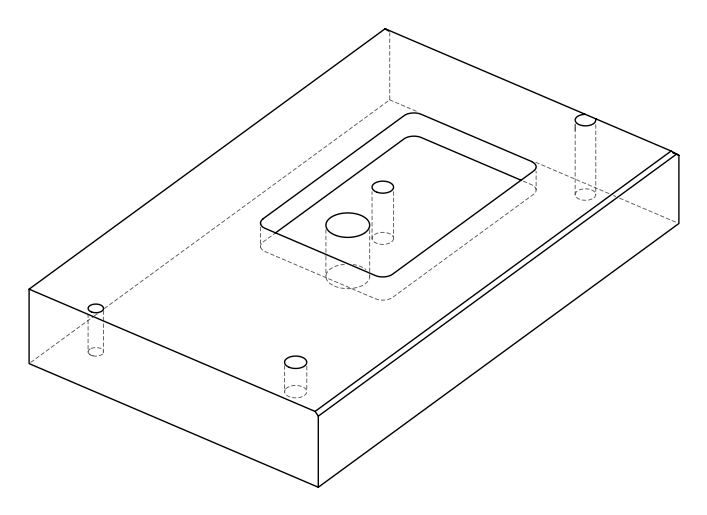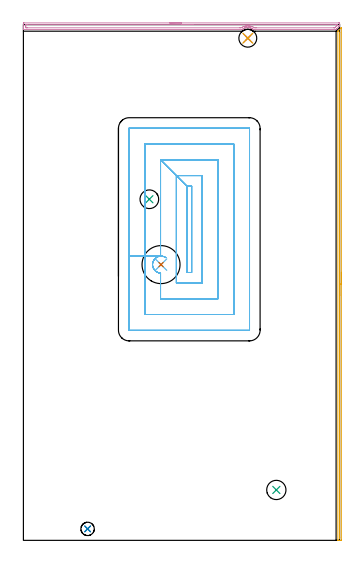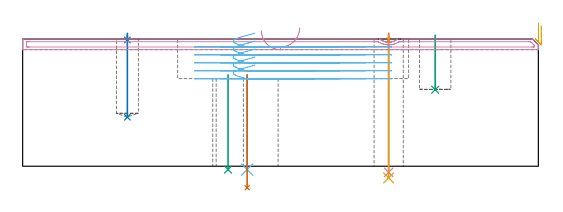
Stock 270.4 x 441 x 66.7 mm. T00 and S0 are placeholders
(PLAN: 12 operations, 9 tool changes, 31.7 min)
(1 SPOT_DRILL | STEP1HOLE_1 | NXT0321_9005460120000 | 0.03 min | 3 mm3)
(2 SPOT_DRILL_1 | STEP1POCKET | NXT0321_9005460120000 | 0.03 min | 1 mm3)
(3 INDEXABLE_INSERT_DRILL_THROUGH_HOLE_FROM_SOLID | STEP1HOLE | NXT0302_003 | 0.2 min | 13379 mm3)
(4 DRILL_THROUGH_HOLE_INTO_CENTER | STEP1HOLE_1 | NXT0301_065 | 0.29 min | 4597 mm3)
(5 DRILL_TO_ENLARGE_THROUGH_HOLE | STEP1HOLE_1 | UGT0301_283 | 0.3 min | 7633 mm3)
(6 INDEXABLE_INSERT_DRILL_THROUGH_HOLE_FROM_SOLID_1 | STEP1HOLE_2 | NXT0302_004 | 0.2 min | 14231 mm3)
(7 DRILL_TO_ENLARGE_THROUGH_HOLE_1 | STEP1HOLE_2 | UGT0301_001 | 0.24 min | 41062 mm3)
(8 DRILL_BLIND_HOLE_INTO_CENTER | STEP1POCKET | NXT0301_086 | 0.17 min | 4093 mm3)
(9 INDEXABLE_INSERT_DRILL_BLIND_HOLE_FROM_SOLID | STEP1POCKET_1 | NXT0302_004 | 0.12 min | 5630 mm3)
(10 AREA_MILL | FG_CHAMFER_SURFACE | UGT0205_001 | 4.52 min | 4234 mm3)
(11 AREA_MILL_1 | FG_CHAMFER_SURFACE_1 | UGT0205_001 | 7.13 min | 1966 mm3)
(12 MILL_RECTANGULAR_POCKET | POCKET_RECTANGULAR_STRAIGHT | UGT0201_100 | Follow Part, ap 4.5, ae 75% | 18.49 min | 457760 mm3)
(TOOL NXT0321_9005460120000 | NC Spot Drill, 142deg, 12mm, Carbide, Uncoated | D12 PA142 FL30 Z2)
(TOOL NXT0302_003 | Index. Insert Drill 16mm [880-D1600L20-05] | D16 PA176 FL80 Z2)
(TOOL NXT0301_065 | Carbide Drill 9.4mm [860.1-0940-075A1-MM 2214] | D9.4 PA140 FL98 Z2)
(TOOL UGT0301_283 | Twist Drill 15.3 mm | D15.3 PA118 FL120 Z2)
(TOOL NXT0302_004 | Index. Insert Drill 16.5mm [880-D1650L20-05] | D16.5 PA176 FL83 Z2)
(TOOL UGT0301_001 | Twist Drill 32.5 mm | D32.5 PA118 FL185 Z2)
(TOOL NXT0301_086 | Carbide Drill 11.5mm [860.1-1150-035A1-MM 2214] | D11.5 PA140 FL55 Z2)
(TOOL UGT0205_001 | Chamfer Mill 20 x 3 x 45 deg. | D20 FL50 Z2)
(TOOL UGT0201_100 | End Mill 18 mm | D18 FL22 Z2)
(OP 1 SPOT_DRILL)
G17 G21 G94 G90
T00 M6
G54
G17 G0 G90 X191.9 Y429.4 S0 M3
G43 Z76.7 H0
G94 G81 G98 Z66.041 F250. R69.7
G80
M5
M2
(OP 2 SPOT_DRILL_1)
G17 G21 G94 G90
T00 M6
G54
G17 G0 G90 X54.9 Y9.8 S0 M3
G43 Z76.7 H0
G94 G81 G98 Z66.205 F250. R69.7
G80
M5
M2
(OP 3 INDEXABLE_INSERT_DRILL_THROUGH_HOLE_FROM_SOLID)
G17 G21 G94 G90
T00 M6
G54
G17 G0 G90 X107.7 Y291.7 S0 M3
G43 Z76.7 H1
G94 G81 G98 Z-1.779 F250. R47.9
G80
M5
M2
(OP 4 DRILL_THROUGH_HOLE_INTO_CENTER)
G17 G21 G94 G90
T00 M6
G54
G17 G0 G90 X191.9 Y429.4 S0 M3
G43 Z76.7 H1
G94 G73 G98 Z-3.211 F250. Q8.739 R68.7
G80
M5
M2
(OP 5 DRILL_TO_ENLARGE_THROUGH_HOLE)
G17 G21 G94 G90
T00 M6
G54
G17 G0 G90 X191.9 Y429.4 S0 M3
G43 Z76.7 H0
G94 G73 G98 Z-6.097 F250. Q14.559 R68.7
G80
M5
M2
(OP 6 INDEXABLE_INSERT_DRILL_THROUGH_HOLE_FROM_SOLID_1)
G17 G21 G94 G90
T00 M6
G54
G17 G0 G90 X117.7 Y235.8 S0 M3
G43 Z76.7 H1
G94 G81 G98 Z-1.788 F250. R47.9
G80
M5
M2
(OP 7 DRILL_TO_ENLARGE_THROUGH_HOLE_1)
G17 G21 G94 G90
T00 M6
G54
G17 G0 G90 X117.7 Y235.8 S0 M3
G43 Z76.7 H0
G94 G81 G98 Z-11.264 F250. R47.9
G80
M5
M2
(OP 8 DRILL_BLIND_HOLE_INTO_CENTER)
G17 G21 G94 G90
T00 M6
G54
G17 G0 G90 X54.9 Y9.8 S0 M3
G43 Z76.7 H1
G94 G81 G98 Z25.7 F250. R68.7
G80
M5
M2
(OP 9 INDEXABLE_INSERT_DRILL_BLIND_HOLE_FROM_SOLID)
G17 G21 G94 G90
T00 M6
G54
G17 G0 G90 X216.3 Y43.1 S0 M3
G43 Z76.7 H1
G94 G81 G98 Z40.1 F250. R68.7
G80
M5
M2
(OP 10 AREA_MILL)
G17 G21 G94 G90
T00 M6
G54
G17 G0 G90 X125.2 Y442.5 S1061 M3
G43 Z76.7 H0
Z71.1
G94 G1 X125.238 Z70.228 F250.
X125.352 Z69.364
X125.541 Z68.512
X125.803 Z67.68
X126.137 Z66.874
X126.54 Z66.1
X127.008 Z65.364
X127.54 Z64.672
X128.129 Z64.029
X128.772 Z63.44
X129.464 Z62.908
X130.2 Z62.44
X130.974 Z62.037
X131.78 Z61.703
X132.612 Z61.441
X133.463 Z61.252
X134.328 Z61.138
X135.2 Z61.1
X269.771
X269.93 Y442.499 Z61.101
X270.398 Y442.491 Z61.105
X270.4 Y442.288 Z61.309
Y441.035 Z62.559
X270.399 Y439.947 Z63.651
X270.397 Y439.923 Z63.675
X270.393 Y439.904 Z63.694
X270.367 Y439.866 Z63.732
X270.202 Y439.7 Z63.896
X270.069 Y439.568 Z64.03
X269.803 Y439.303 Z64.297
X267.956 Y437.456 Z66.144
X267.567 Y437.066 Z66.531
X267.404 Y436.904 Z66.69
X267.088 Y436.9 Z66.7
X197.344
X196.652 Y436.903 Z66.688
X196.471 Y437.029 Z66.571
X196.408 Y437.075 Z66.524
X196.254 Y437.178 Z66.422
X195.967 Y437.368 Z66.232
X195.515 Y437.637 Z65.962
X195.286 Y437.757 Z65.841
X195.109 Y437.837 Z65.76
X194.957 Y437.906 Z65.691
X194.621 Y438.042 Z65.554
X194.438 Y438.105 Z65.492
X194.329 Y438.142 Z65.455
X194.214 Y438.18 Z65.415
X194.176 Y438.193 Z65.403
X194.026 Y438.236 Z65.361
X193.767 Y438.307 Z65.287
X193.727 Y438.318 Z65.277
X193.563 Y438.355 Z65.244
X193.518 Y438.365 Z65.234
X193.41 Y438.386 Z65.21
X193.32 Y438.403 Z65.189
X193.282 Y438.412 Z65.181
X192.885 Y438.476 Z65.123
X192.834 Y438.484 Z65.115
X192.388 Y438.529 Z65.07
X192.38 Y438.53
X192.164 Y438.54 Z65.055
X191.94 Y438.546 Z65.048
X191.828 Y438.545 Z65.049
X191.805 Y438.544 Z65.05
X191.493 Y438.531 Z65.063
X191.085 Y438.495 Z65.099
X191.047 Y438.492 Z65.103
X190.599 Y438.429 Z65.169
X190.337 Y438.376 Z65.223
X190.28 Y438.365 Z65.234
X190.191 Y438.345 Z65.25
X190.153 Y438.338 Z65.259
X189.705 Y438.218 Z65.379
X189.297 Y438.086 Z65.513
X189.26 Y438.073 Z65.525
X188.985 Y437.965 Z65.635
X188.883 Y437.924 Z65.675
X188.513 Y437.757 Z65.841
X188.402 Y437.698 Z65.899
X188.366 Y437.679 Z65.918
X187.914 Y437.417 Z66.181
X187.473 Y437.132 Z66.466
X187.213 Y436.944 Z66.653
X187.149 Y436.904 Z66.69
X187.061 Y436.9 Z66.7
X0.182
X0.01 Y436.903 Z66.688
X0.007 Y436.951 Z66.641
X0. Y437.368 Z66.232
Y437.639 Z65.961
Y438.365 Z65.231
Y439.618 Z63.979
Y441.035 Z62.56
Y441.662 Z61.934
X0.002 Y441.926 Z61.671
X0.008 Y442.491 Z61.105
X0.059 Y442.494 Z61.103
X0.629 Y442.5 Z61.1
X135.2
Y441.086 Z62.514
X267.088
X267.935 Y441.082 Z62.518
X267.982 Y441.079 Z62.521
X268.39 Y441.035 Z62.565
X268.397 Y440.623 Z62.977
X268.392 Y440.383 Z63.217
X268.39 Y440.355 Z63.245
X268.374 Y440.333 Z63.267
X268.328 Y440.282 Z63.318
X268.195 Y440.145 Z63.455
X268.089 Y440.039 Z63.561
X267.088 Y439.038 Z64.562
X266.75 Y438.702 Z64.898
X266.407 Y438.365 Z65.235
X266.366 Y438.327 Z65.273
X266.294 Y438.32 Z65.28
X266.243 Y438.316 Z65.284
X266.194 Y438.315 Z65.285
X265.35 Y438.314 Z65.286
X199.183
X198.287 Y438.316 Z65.284
X198.238 Y438.318 Z65.282
X197.402 Y438.365 Z65.235
X197.344 Y438.397 Z65.203
X197.265 Y438.443 Z65.157
X196.68 Y438.778 Z64.822
X196.45 Y438.9 Z64.7
X195.649 Y439.255 Z64.345
X195.556 Y439.292 Z64.308
X195.496 Y439.315 Z64.285
X194.988 Y439.48 Z64.12
X194.661 Y439.573 Z64.027
X194.232 Y439.683 Z63.917
X193.767 Y439.78 Z63.82
X193.143 Y439.876 Z63.724
X192.999 Y439.894 Z63.706
X192.873 Y439.906 Z63.694
X192.528 Y439.933 Z63.667
X192.174 Y439.951 Z63.649
X191.979 Y439.956 Z63.644
X191.296 Y439.935 Z63.665
X191.085 Y439.916 Z63.684
X190.486 Y439.851 Z63.749
X190.348 Y439.832 Z63.768
X190.191 Y439.807 Z63.793
X189.727 Y439.717 Z63.883
X189.297 Y439.615 Z63.985
X189.011 Y439.539 Z64.061
X188.402 Y439.344 Z64.256
X188.165 Y439.255 Z64.345
X187.508 Y438.974 Z64.626
X187.103 Y438.768 Z64.832
X186.614 Y438.49 Z65.11
X186.535 Y438.444 Z65.156
X186.399 Y438.365 Z65.235
X185.767 Y438.318 Z65.282
X185.72 Y438.317 Z65.283
X184.876 Y438.314 Z65.286
X3.312
X2.465 Y438.318 Z65.282
X2.418 Y438.321 Z65.279
X2.01 Y438.365 Z65.235
X2.003 Y438.778 Z64.822
X2.001 Y439.255 Z64.345
X2. Y439.671 Z63.929
X2.001 Y440.145 Z63.455
X2.002 Y440.558 Z63.042
X2.01 Y441.035 Z62.565
X2.373 Y441.079 Z62.521
X2.418 Y441.082 Z62.518
X3.261 Y441.086 Z62.514
X3.312
X135.2
X136.072 Z62.552
X136.936 Z62.666
X137.788 Z62.855
X138.62 Z63.117
X139.426 Z63.451
X140.2 Z63.854
X140.936 Z64.323
X141.628 Z64.854
X142.271 Z65.443
X142.86 Z66.086
X143.391 Z66.778
X143.86 Z67.514
X144.263 Z68.288
X144.597 Z69.094
X144.859 Z69.926
X145.048 Z70.778
X145.162 Z71.643
X145.2 Z72.514
G0 Z76.7
M5
M2
(OP 11 AREA_MILL_1)
G17 G21 G94 G90
T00 M6
G54
G17 G0 G90 X271.9 Y229.2 S1061 M3
G43 Z76.7 H0
Z73.7
G94 G1 Y229.162 Z72.828 F250.
Y229.048 Z71.964
Y228.859 Z71.112
Y228.597 Z70.28
Y228.263 Z69.474
Y227.86 Z68.7
Y227.392 Z67.964
Y226.86 Z67.272
Y226.271 Z66.629
Y225.628 Z66.04
Y224.936 Z65.509
Y224.2 Z65.04
Y223.426 Z64.637
Y222.62 Z64.303
Y221.788 Z64.041
Y220.937 Z63.852
Y220.072 Z63.738
Y219.2 Z63.7
Y0.627
X271.898 Y0.483 Z63.702
X271.891 Y0.002 Z63.705
X271.651 Y0. Z63.946
X271.293 Z64.304
X270.759 Z64.838
X270.4 Z65.195
X269.683 Z65.917
X269.388 Z66.212
X268.965 Z66.627
X268.903 Y0.01 Z66.688
X268.9 Y0.18 Z66.7
Y435.091
X268.904 Y435.404 Z66.69
X269.062 Y435.563 Z66.534
X269.507 Y436.008 Z66.092
X271.571 Y438.072 Z64.028
X271.739 Y438.24 Z63.858
X271.873 Y438.37 Z63.725
X271.894 Y438.383 Z63.703
X271.899 Y438.37 Z63.699
X271.9 Y219.2 Z63.7
X270.486 Z65.114
X270.485 Y2.329 Z65.115
X270.484 Y2.243 Z65.116
X270.479 Y2.072 Z65.121
X270.471 Y2.009 Z65.129
X270.451 Y2.006 Z65.149
X270.4 Y2.003 Z65.2
X270.341 Z65.259
X270.325 Y2.006 Z65.275
X270.321 Y2.008 Z65.279
X270.319 Y2.043 Z65.281
X270.316 Y2.157 Z65.284
X270.314 Y2.5 Z65.286
Y433.39
X270.317 Y434.198 Z65.283
X270.318 Y434.28 Z65.282
X270.323 Y434.361 Z65.277
X270.4 Y434.445 Z65.2
X270.444 Y434.487 Z65.156
X270.471 Y434.51 Z65.129
X270.479 Y434.454 Z65.121
X270.484 Y434.283 Z65.116
X270.485 Y434.198 Z65.115
X270.486 Y219.2 Z65.114
Y218.328 Z65.152
Y217.464 Z65.266
Y216.612 Z65.455
Y215.78 Z65.717
Y214.974 Z66.051
Y214.2 Z66.454
Y213.464 Z66.923
Y212.772 Z67.454
Y212.129 Z68.043
Y211.54 Z68.686
Y211.009 Z69.378
Y210.54 Z70.114
Y210.137 Z70.888
Y209.803 Z71.694
Y209.541 Z72.526
Y209.352 Z73.378
Y209.238 Z74.243
Y209.2 Z75.114
G0 Z76.7
M5
M2
(OP 12 MILL_RECTANGULAR_POCKET)
G17 G21 G94 G90
T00 M6
G54
G17 G0 G90 X121.866 Y241.719 S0 M3
G43 Z76.827 H0
Z69.826
G94 G1 X121.199 Y242.153 Z69.613 F250.
X120.227 Y242.599 Z69.327
X119.2 Y242.897 Z69.04
X118.14 Y243.041 Z68.753
X117.07 Y243.027 Z68.467
X116.014 Y242.857 Z68.18
X114.995 Y242.533 Z67.894
X114.034 Y242.063 Z67.607
X113.716 Y241.854 Z67.505
X113.397 Y241.643 Z67.403
X112.632 Y240.99 Z67.133
X111.964 Y240.237 Z66.863
X111.406 Y239.399 Z66.594
X110.969 Y238.493 Z66.324
X110.661 Y237.535 Z66.054
X110.487 Y236.544 Z65.785
X110.451 Y235.538 Z65.515
X110.484 Y235.157 Z65.413
X110.518 Y234.778 Z65.311
X110.673 Y233.992 Z65.096
X110.915 Y233.228 Z64.881
X111.239 Y232.496 Z64.667
X111.43 Y232.166 Z64.565
X111.623 Y231.835 Z64.462
X112.281 Y230.981 Z64.173
X113.056 Y230.231 Z63.884
X113.932 Y229.603 Z63.595
X114.891 Y229.111 Z63.306
X115.251 Y228.98 Z63.204
X115.611 Y228.852 Z63.101
X116.259 Y228.69 Z62.922
X116.919 Y228.588 Z62.743
X117.3 Y228.566 Z62.641
Y206.6 F500.
X166.4
Y325.4
X117.3
X130.8 Y311.9
X139.8 Y302.9
Y229.1
X143.9
Y302.9
X139.8
X130.8 Y311.9
Y220.1
X152.9
Y311.9
X130.8
X117.3 Y325.4
Y243.033
X103.8
Y193.1
X179.9
Y338.9
X103.8
Y243.033
X90.3
Y179.7
X90.305 Y179.645
X90.345 Y179.605
X90.4 Y179.6
X193.3
X193.355 Y179.605
X193.395 Y179.645
X193.4 Y179.7
Y352.3
X193.395 Y352.355
X193.355 Y352.395
X193.3 Y352.4
X90.4
X90.345 Y352.395
X90.305 Y352.355
X90.3 Y352.3
Y243.033
Y242.033
G0 X121.868 Y241.715 Z65.641
G1 X121.513 Y241.97 Z65.524 F250.
X120.627 Y242.436 Z65.256
X119.686 Y242.776 Z64.988
X118.706 Y242.984 Z64.719
X118.327 Y243.017 Z64.617
X117.946 Y243.049 Z64.515
X116.991 Y243.016 Z64.259
X116.048 Y242.859 Z64.002
X115.133 Y242.58 Z63.746
X114.263 Y242.183 Z63.49
X113.453 Y241.676 Z63.234
X112.715 Y241.067 Z62.978
X112.452 Y240.791 Z62.875
X112.189 Y240.514 Z62.773
X111.594 Y239.71 Z62.505
X111.115 Y238.832 Z62.237
X110.76 Y237.896 Z61.969
X110.536 Y236.921 Z61.701
X110.497 Y236.542 Z61.599
X110.458 Y236.162 Z61.496
X110.472 Y235.215 Z61.243
X110.609 Y234.278 Z60.989
X110.866 Y233.367 Z60.735
X111.239 Y232.497 Z60.482
X111.43 Y232.166 Z60.379
X111.623 Y231.835 Z60.277
X112.281 Y230.981 Z59.988
X113.056 Y230.231 Z59.699
X113.932 Y229.603 Z59.41
X114.891 Y229.111 Z59.121
X115.251 Y228.98 Z59.018
X115.611 Y228.852 Z58.916
X116.259 Y228.69 Z58.737
X116.919 Y228.588 Z58.558
X117.3 Y228.566 Z58.456
Y206.6 F500.
X166.4
Y325.4
X117.3
X130.8 Y311.9
X139.8 Y302.9
Y229.1
X143.9
Y302.9
X139.8
X130.8 Y311.9
Y220.1
X152.9
Y311.9
X130.8
X117.3 Y325.4
Y243.031
X103.8
Y193.1
X179.9
Y338.9
X103.8
Y243.031
X90.3
Y179.7
X90.305 Y179.645
X90.345 Y179.605
X90.4 Y179.6
X193.3
X193.355 Y179.605
X193.395 Y179.645
X193.4 Y179.7
Y352.3
X193.395 Y352.355
X193.355 Y352.395
X193.3 Y352.4
X90.4
X90.345 Y352.395
X90.305 Y352.355
X90.3 Y352.3
Y243.031
Y242.031
G0 X121.867 Y241.717 Z61.456
G1 X121.48 Y241.993 Z61.328 F250.
X120.552 Y242.472 Z61.048
X119.564 Y242.813 Z60.769
X119.192 Y242.891 Z60.667
X118.818 Y242.969 Z60.564
X117.812 Y243.052 Z60.294
X116.805 Y242.995 Z60.024
X115.815 Y242.8 Z59.753
X114.861 Y242.47 Z59.483
X113.962 Y242.012 Z59.212
X113.135 Y241.434 Z58.942
X112.396 Y240.747 Z58.672
X111.758 Y239.965 Z58.401
X111.555 Y239.642 Z58.299
X111.353 Y239.317 Z58.197
X110.927 Y238.398 Z57.925
X110.633 Y237.428 Z57.654
X110.476 Y236.427 Z57.382
X110.459 Y235.414 Z57.111
X110.583 Y234.409 Z56.839
X110.844 Y233.43 Z56.568
X111.239 Y232.497 Z56.296
X111.43 Y232.166 Z56.194
X111.623 Y231.835 Z56.091
X112.281 Y230.981 Z55.802
X113.056 Y230.231 Z55.514
X113.932 Y229.603 Z55.225
X114.891 Y229.111 Z54.936
X115.251 Y228.98 Z54.833
X115.611 Y228.852 Z54.731
X116.259 Y228.69 Z54.552
X116.919 Y228.588 Z54.373
X117.3 Y228.566 Z54.271
Y206.6 F500.
X166.4
Y325.4
X117.3
X130.8 Y311.9
X139.8 Y302.9
Y229.1
X143.9
Y302.9
X139.8
X130.8 Y311.9
Y220.1
X152.9
Y311.9
X130.8
X117.3 Y325.4
Y243.031
X103.8
Y193.1
X179.9
Y338.9
X103.8
Y243.031
X90.3
Y179.7
X90.305 Y179.645
X90.345 Y179.605
X90.4 Y179.6
X193.3
X193.355 Y179.605
X193.395 Y179.645
X193.4 Y179.7
Y352.3
X193.395 Y352.355
X193.355 Y352.395
X193.3 Y352.4
X90.4
X90.345 Y352.395
X90.305 Y352.355
X90.3 Y352.3
Y243.031
Y242.031
G0 X121.867 Y241.717 Z57.271
G1 X121.48 Y241.993 Z57.143 F250.
X120.552 Y242.472 Z56.863
X119.564 Y242.813 Z56.583
X119.192 Y242.891 Z56.481
X118.818 Y242.969 Z56.379
X117.812 Y243.052 Z56.109
X116.805 Y242.995 Z55.838
X115.815 Y242.8 Z55.568
X114.861 Y242.471 Z55.298
X113.962 Y242.012 Z55.027
X113.135 Y241.434 Z54.757
X112.395 Y240.747 Z54.486
X111.758 Y239.965 Z54.216
X111.555 Y239.642 Z54.114
X111.353 Y239.317 Z54.011
X110.927 Y238.398 Z53.74
X110.633 Y237.428 Z53.468
X110.476 Y236.427 Z53.197
X110.459 Y235.414 Z52.925
X110.583 Y234.409 Z52.654
X110.844 Y233.43 Z52.382
X111.239 Y232.497 Z52.111
X111.43 Y232.166 Z52.009
X111.623 Y231.835 Z51.906
X112.281 Y230.981 Z51.617
X113.056 Y230.231 Z51.328
X113.932 Y229.603 Z51.039
X114.891 Y229.111 Z50.75
X115.251 Y228.98 Z50.648
X115.611 Y228.852 Z50.545
X116.259 Y228.69 Z50.367
X116.919 Y228.588 Z50.188
X117.3 Y228.566 Z50.085
Y206.6 F500.
X166.4
Y325.4
X117.3
X130.8 Y311.9
X139.8 Y302.9
Y229.1
X143.9
Y302.9
X139.8
X130.8 Y311.9
Y220.1
X152.9
Y311.9
X130.8
X117.3 Y325.4
Y243.031
X103.8
Y193.1
X179.9
Y338.9
X103.8
Y243.031
X90.3
Y179.7
X90.305 Y179.645
X90.345 Y179.605
X90.4 Y179.6
X193.3
X193.355 Y179.605
X193.395 Y179.645
X193.4 Y179.7
Y352.3
X193.395 Y352.355
X193.355 Y352.395
X193.3 Y352.4
X90.4
X90.345 Y352.395
X90.305 Y352.355
X90.3 Y352.3
Y243.031
Y242.031
G0 X121.867 Y241.717 Z53.085
G1 X121.48 Y241.993 Z52.958 F250.
X120.552 Y242.472 Z52.678
X119.564 Y242.813 Z52.398
X119.192 Y242.891 Z52.296
X118.818 Y242.969 Z52.194
X117.812 Y243.052 Z51.923
X116.805 Y242.995 Z51.653
X115.815 Y242.8 Z51.383
X114.861 Y242.471 Z51.112
X113.962 Y242.012 Z50.842
X113.135 Y241.434 Z50.571
X112.395 Y240.747 Z50.301
X111.758 Y239.965 Z50.031
X111.555 Y239.642 Z49.928
X111.353 Y239.317 Z49.826
X110.927 Y238.398 Z49.555
X110.633 Y237.428 Z49.283
X110.476 Y236.427 Z49.012
X110.459 Y235.414 Z48.74
X110.583 Y234.409 Z48.469
X110.844 Y233.43 Z48.197
X111.239 Y232.497 Z47.926
X111.43 Y232.166 Z47.823
X111.623 Y231.835 Z47.721
X112.281 Y230.981 Z47.432
X113.056 Y230.231 Z47.143
X113.932 Y229.603 Z46.854
X114.891 Y229.111 Z46.565
X115.251 Y228.98 Z46.462
X115.611 Y228.852 Z46.36
X116.259 Y228.69 Z46.181
X116.919 Y228.588 Z46.002
X117.3 Y228.566 Z45.9
Y206.6 F500.
X166.4
Y325.4
X117.3
X130.8 Y311.9
X139.8 Y302.9
Y229.1
X143.9
Y302.9
X139.8
X130.8 Y311.9
Y220.1
X152.9
Y311.9
X130.8
X117.3 Y325.4
Y243.031
X103.8
Y193.1
X179.9
Y338.9
X103.8
Y243.031
X90.3
Y179.7
X90.305 Y179.645
X90.345 Y179.605
X90.4 Y179.6
X193.3
X193.355 Y179.605
X193.395 Y179.645
X193.4 Y179.7
Y352.3
X193.395 Y352.355
X193.355 Y352.395
X193.3 Y352.4
X90.4
X90.345 Y352.395
X90.305 Y352.355
X90.3 Y352.3
Y243.031
Y242.031
G0 Z76.827
M5
M2
